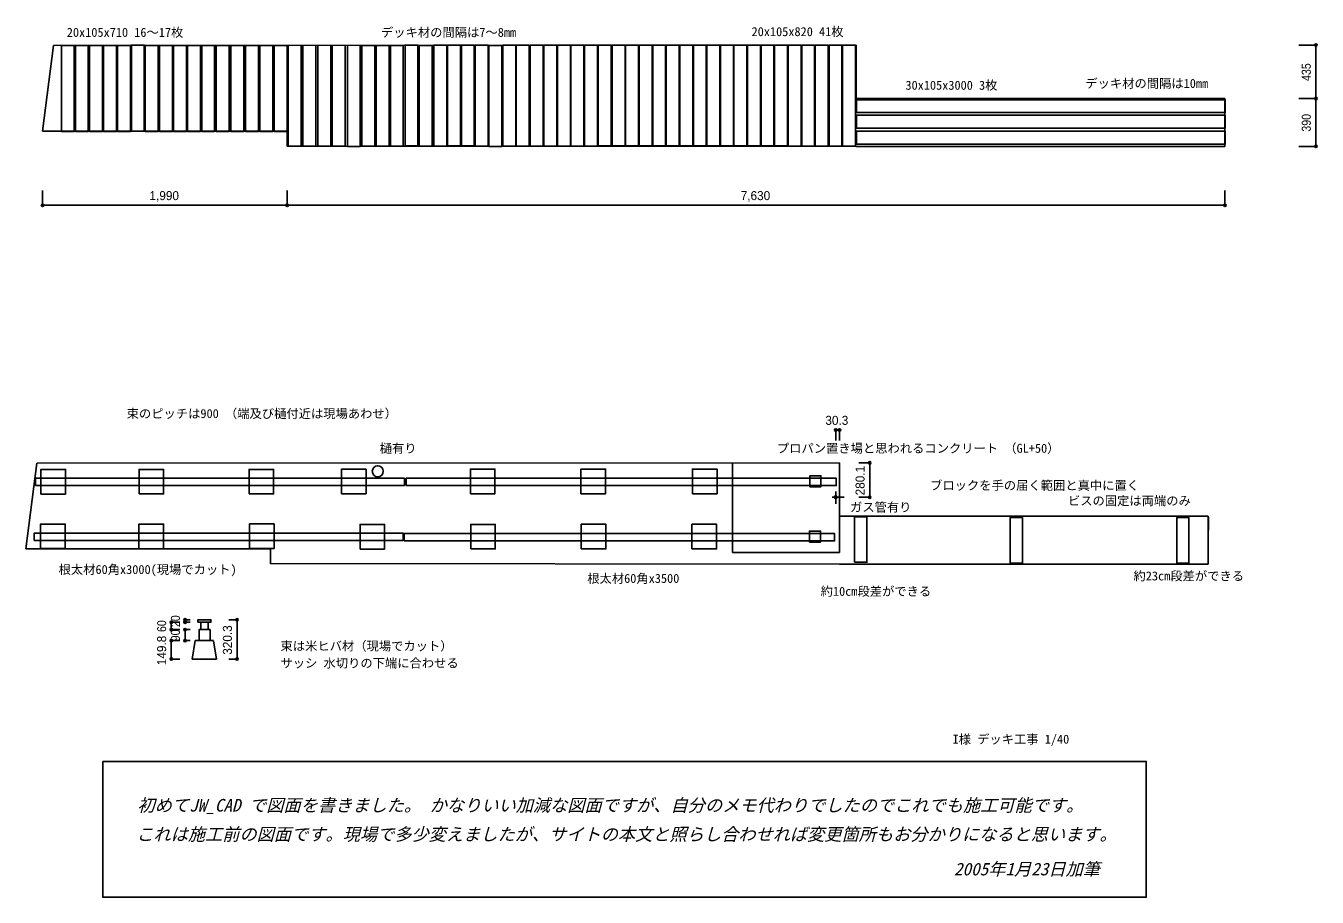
# Model space of a CAD drawing. Units: millimetres at full size, sheet at 1:40. Extents: x -5167 to 5339, y -3484 to 3608.
import ezdxf
from ezdxf.enums import TextEntityAlignment as Align

# ---------------------------------------------------------------- set-up
doc = ezdxf.new("R2010")
doc.units = ezdxf.units.MM
doc.header["$LTSCALE"] = 40
doc.header["$PDMODE"] = 32
doc.header["$PDSIZE"] = 20
for name, color, linetype in [('0-0', 7, 'Continuous'), ('0-1', 7, 'Continuous'), ('0-B', 2, 'Continuous')]:
    doc.layers.add(name, color=color, linetype=linetype)
doc.styles.add('ＭＳ ゴシック', font='')
doc.styles.add('ＭＳ Ｐ明朝', font='')
doc.styles.get('ＭＳ ゴシック').set_extended_font_data('MS Gothic')
doc.styles.get('ＭＳ Ｐ明朝').set_extended_font_data('MS PMincho')

msp = doc.modelspace()

# ---------------------------------------------------------------- linework, layer by layer
at = {"layer": '0-0'}
for p, q in [((1589.14, 3016.52), (1588.53, 3451.52)), ((1589.14, 3016.52), (4589.14, 3016.52)), ((4589.14, 3016.52), (4589.14, 2626.52)), ((1589.14, 2626.52), (4589.14, 2626.52)), ((-5077.5, 48.13), (-5166.87, -648.17)), ((-5077.5, 48.13), (1453.03, 51.45)), ((1453.11, -382.17), (1453.03, 51.45)), ((1422.69, -183.32), (1422.69, -283.32)), ((1391.95, -228.61), (1491.95, -228.61)), ((1452.86, -678.55), (1452.86, -382.17)), ((1453.11, -382.17), (4453.11, -382.17)), ((4453.11, -382.17), (4453.11, -772.17)), ((1453.11, -772.17), (4453.11, -772.17)), ((-3789.14, -1395.95), (-3814.6, -1545.77)), ((-3789.14, -1395.95), (-3639.14, -1395.72)), ((-3614.61, -1545.95), (-3639.14, -1396.41)), ((-3789.6, -1545.95), (-3814.6, -1545.77))]:
    msp.add_line(p, q, dxfattribs=at)
at = {"layer": '0-0', "color": 4}
for p, q in [((5329.05, 3451.52), (5190.99, 3451.52)), ((5329.05, 3016.52), (5329.05, 3451.52)), ((5329.05, 3016.52), (5190.99, 3016.52)), ((5329.05, 2626.52), (5329.05, 3016.52)), ((5329.05, 2626.52), (5190.99, 2626.52)), ((-5030.84, 2147.18), (-5030.84, 2267.98)), ((-3040.86, 2147.18), (-3040.86, 2267.98)), ((-3040.84, 2147.18), (-3040.84, 2267.98)), ((4589.14, 2147.18), (4589.14, 2267.98)), ((-5030.84, 2147.18), (-3040.84, 2147.18)), ((-3040.86, 2147.18), (4589.14, 2147.18)), ((1422.69, 318.36), (1422.69, 232.1)), ((1422.69, 318.36), (1453.03, 318.36)), ((1453.03, 318.36), (1453.03, 232.1)), ((1698.88, 51.45), (1609.03, 51.45)), ((1698.88, -228.61), (1698.88, 51.45)), ((1698.88, -228.61), (1609.03, -228.61)), ((-3983.18, -1245.78), (-3913.97, -1245.78)), ((-3983.18, -1305.78), (-3983.18, -1245.78)), ((-3871.5, -1225.67), (-3830.6, -1225.67)), ((-3871.5, -1245.67), (-3871.5, -1225.67)), ((-3871.5, -1245.67), (-3830.6, -1245.67)), ((-3448.38, -1225.67), (-3514.44, -1225.67)), ((-3448.38, -1545.95), (-3448.38, -1225.67)), ((-3983.18, -1305.78), (-3913.97, -1305.78)), ((-3871.5, -1305.89), (-3830.6, -1305.89)), ((-3871.5, -1395.89), (-3871.5, -1305.89)), ((-3983.18, -1395.95), (-3913.97, -1395.95)), ((-3983.18, -1545.77), (-3983.18, -1395.95)), ((-3871.5, -1395.89), (-3830.6, -1395.89)), ((-3983.18, -1545.77), (-3913.97, -1545.77)), ((-3448.38, -1545.95), (-3514.44, -1545.95))]:
    msp.add_line(p, q, dxfattribs=at)
at = {"layer": '0-0'}
for points in [[(1588.53, 3451.52), (-4941.47, 3446.83), (-5030.84, 2750.53)], [(1589.14, 2626.52), (-3040.86, 2629.7), (-3040.84, 2749.7), (-5030.84, 2750.53)], [(1452.86, -678.55), (582.86, -678.35), (582.86, 50.78)], [(1453.11, -772.17), (-3176.89, -768.99), (-3176.87, -648.99), (-5166.87, -648.17)], [(-3789.6, -1545.95), (-3639.6, -1546.41), (-3614.61, -1545.95)]]:
    msp.add_lwpolyline(points, dxfattribs=at)
for points in [[(-1550.22, -199.96), (-1350.22, -199.96), (-1350.22, 0.04), (-1550.22, 0.04)], [(-650.76, -199.96), (-450.76, -199.96), (-450.76, 0.04), (-650.76, 0.04)], [(256.87, -199.96), (456.87, -199.96), (456.87, 0.04), (256.87, 0.04)], [(-5087.35, -134.5), (-2087.35, -134.5), (-2087.35, -74.5), (-5087.35, -74.5)], [(-5043.8, -202.68), (-4843.8, -202.68), (-4843.8, -2.68), (-5043.8, -2.68)], [(-4245.89, -201.78), (-4045.89, -201.78), (-4045.89, -1.78), (-4245.89, -1.78)], [(-3350.96, -201.78), (-3150.96, -201.78), (-3150.96, -1.78), (-3350.96, -1.78)], [(-2599.29, -200.87), (-2399.29, -200.87), (-2399.29, -0.87), (-2599.29, -0.87)], [(-2073.17, -134.5), (1426.83, -134.5), (1426.83, -74.5), (-2073.17, -74.5)], [(1212.24, -144.06), (1302.24, -144.06), (1302.24, -54.06), (1212.24, -54.06)], [(-5098.23, -580.6), (-2098.23, -580.6), (-2098.23, -520.6), (-5098.23, -520.6)], [(-5046.52, -646.98), (-4846.52, -646.98), (-4846.52, -446.98), (-5046.52, -446.98)], [(-4246.8, -647.88), (-4046.8, -647.88), (-4046.8, -447.88), (-4246.8, -447.88)], [(-3347.33, -646.07), (-3147.33, -646.07), (-3147.33, -446.07), (-3347.33, -446.07)], [(-2447.87, -650.6), (-2247.87, -650.6), (-2247.87, -450.6), (-2447.87, -450.6)], [(-2087.68, -584.23), (1412.32, -584.23), (1412.32, -524.23), (-2087.68, -524.23)], [(-1547.5, -649.7), (-1347.5, -649.7), (-1347.5, -449.7), (-1547.5, -449.7)], [(-648.04, -648.79), (-448.04, -648.79), (-448.04, -448.79), (-648.04, -448.79)], [(252.33, -648.79), (452.33, -648.79), (452.33, -448.79), (252.33, -448.79)], [(1208.61, -593.79), (1298.61, -593.79), (1298.61, -503.79), (1208.61, -503.79)], [(-3766.7, -1245.67), (-3661.7, -1245.67), (-3661.7, -1225.67), (-3766.7, -1225.67)], [(-3742.24, -1305.78), (-3682.24, -1305.78), (-3682.24, -1245.78), (-3742.24, -1245.78)], [(-3757.24, -1395.89), (-3667.24, -1395.89), (-3667.24, -1305.89), (-3757.24, -1305.89)]]:
    msp.add_lwpolyline(points, close=True, dxfattribs=at)
msp.add_circle((-2303.44, -17.45), 45, dxfattribs=at)
for p in [(5329.05, 3451.52), (5329.05, 3016.52), (5329.05, 2626.52), (-5030.84, 2147.18), (-3040.86, 2147.18), (-3040.84, 2147.18), (4589.14, 2147.18), (1422.69, 318.36), (1453.03, 318.36), (1698.88, 51.45), (1698.88, -228.61), (-3983.18, -1245.78), (-3871.5, -1225.67), (-3871.5, -1245.67), (-3448.38, -1225.67), (-3983.18, -1305.78), (-3871.5, -1305.89), (-3983.18, -1395.95), (-3871.5, -1395.89), (-3983.18, -1545.77), (-3448.38, -1545.95)]:
    msp.add_point(p, dxfattribs=at)
at = {"layer": '0-1'}
for p, q in [((-3032.65, 3448.68), (-3032.65, 2628.68)), ((-2912.86, 3448.68), (-2912.86, 2628.68)), ((-2790.71, 3448.68), (-2790.71, 2628.68)), ((-2673.26, 3448.68), (-2673.26, 2628.68)), ((-2551.12, 3446.33), (-2551.12, 2626.33)), ((-1847.53, 3449.03), (-1847.53, 2629.03)), ((-397.11, 3451.03), (-397.11, 2631.03)), ((4455.24, -497.24), (4455.24, -392.24))]:
    msp.add_line(p, q, dxfattribs=at)
for points in [[(-4877.31, 2748.44), (-4772.31, 2748.44), (-4772.31, 3448.44), (-4877.31, 3448.44)], [(-4764.03, 2748.44), (-4659.03, 2748.44), (-4659.03, 3448.44), (-4764.03, 3448.44)], [(-4647.92, 2748.44), (-4542.92, 2748.44), (-4542.92, 3448.44), (-4647.92, 3448.44)], [(-4534.64, 2748.44), (-4429.64, 2748.44), (-4429.64, 3448.44), (-4534.64, 3448.44)], [(-4421.36, 2748.44), (-4316.36, 2748.44), (-4316.36, 3448.44), (-4421.36, 3448.44)], [(-4308.08, 2751.28), (-4203.08, 2751.28), (-4203.08, 3451.28), (-4308.08, 3451.28)], [(-4194.8, 2748.44), (-4089.8, 2748.44), (-4089.8, 3448.44), (-4194.8, 3448.44)], [(-4078.68, 2748.44), (-3973.68, 2748.44), (-3973.68, 3448.44), (-4078.68, 3448.44)], [(-3965.4, 2748.44), (-3860.4, 2748.44), (-3860.4, 3448.44), (-3965.4, 3448.44)], [(-3852.12, 2748.44), (-3747.12, 2748.44), (-3747.12, 3448.44), (-3852.12, 3448.44)], [(-3736.01, 2748.44), (-3631.01, 2748.44), (-3631.01, 3448.44), (-3736.01, 3448.44)], [(-3617.06, 2748.44), (-3512.06, 2748.44), (-3512.06, 3448.44), (-3617.06, 3448.44)], [(-3498.12, 2748.44), (-3393.12, 2748.44), (-3393.12, 3448.44), (-3498.12, 3448.44)], [(-3379.17, 2748.44), (-3274.17, 2748.44), (-3274.17, 3448.44), (-3379.17, 3448.44)], [(-3263.06, 2748.44), (-3158.06, 2748.44), (-3158.06, 3448.44), (-3263.06, 3448.44)], [(-3146.95, 2748.44), (-3041.95, 2748.44), (-3041.95, 3448.44), (-3146.95, 3448.44)], [(-2433.67, 2628.25), (-2328.67, 2628.25), (-2328.67, 3448.25), (-2433.67, 3448.25)], [(-2316.22, 2628.25), (-2211.22, 2628.25), (-2211.22, 3448.25), (-2316.22, 3448.25)], [(-2201.12, 2628.25), (-2096.12, 2628.25), (-2096.12, 3448.25), (-2201.12, 3448.25)], [(-2081.33, 2630.6), (-1976.33, 2630.6), (-1976.33, 3450.6), (-2081.33, 3450.6)], [(-1966.23, 2628.25), (-1861.23, 2628.25), (-1861.23, 3448.25), (-1966.23, 3448.25)], [(-1735.35, 2631.03), (-1630.35, 2631.03), (-1630.35, 3451.03), (-1735.35, 3451.03)], [(-1623.16, 2631.03), (-1518.16, 2631.03), (-1518.16, 3451.03), (-1623.16, 3451.03)], [(-1510.97, 2629.03), (-1405.97, 2629.03), (-1405.97, 3449.03), (-1510.97, 3449.03)], [(-1398.78, 2627.03), (-1293.78, 2627.03), (-1293.78, 3447.03), (-1398.78, 3447.03)], [(-1286.6, 2629.03), (-1181.6, 2629.03), (-1181.6, 3449.03), (-1286.6, 3449.03)], [(-1176.41, 2629.03), (-1071.41, 2629.03), (-1071.41, 3449.03), (-1176.41, 3449.03)], [(-1064.23, 2629.03), (-959.23, 2629.03), (-959.23, 3449.03), (-1064.23, 3449.03)], [(-952.04, 2629.03), (-847.04, 2629.03), (-847.04, 3449.03), (-952.04, 3449.03)], [(-841.85, 2629.03), (-736.85, 2629.03), (-736.85, 3449.03), (-841.85, 3449.03)], [(-731.67, 2629.03), (-626.67, 2629.03), (-626.67, 3449.03), (-731.67, 3449.03)], [(-621.49, 2629.03), (-516.49, 2629.03), (-516.49, 3449.03), (-621.49, 3449.03)], [(-509.3, 2631.03), (-404.3, 2631.03), (-404.3, 3451.03), (-509.3, 3451.03)], [(-286.93, 2631.03), (-181.93, 2631.03), (-181.93, 3451.03), (-286.93, 3451.03)], [(-176.74, 2631.03), (-71.74, 2631.03), (-71.74, 3451.03), (-176.74, 3451.03)], [(-66.56, 2631.03), (38.44, 2631.03), (38.44, 3451.03), (-66.56, 3451.03)], [(43.63, 2631.03), (148.63, 2631.03), (148.63, 3451.03), (43.63, 3451.03)], [(153.81, 2631.03), (258.81, 2631.03), (258.81, 3451.03), (153.81, 3451.03)], [(263.99, 2631.03), (368.99, 2631.03), (368.99, 3451.03), (263.99, 3451.03)], [(374.18, 2631.03), (479.18, 2631.03), (479.18, 3451.03), (374.18, 3451.03)], [(484.36, 2631.03), (589.36, 2631.03), (589.36, 3451.03), (484.36, 3451.03)], [(594.55, 2631.03), (699.55, 2631.03), (699.55, 3451.03), (594.55, 3451.03)], [(704.73, 2631.03), (809.73, 2631.03), (809.73, 3451.03), (704.73, 3451.03)], [(814.92, 2631.03), (919.92, 2631.03), (919.92, 3451.03), (814.92, 3451.03)], [(925.1, 2631.03), (1030.1, 2631.03), (1030.1, 3451.03), (925.1, 3451.03)], [(1035.28, 2629.03), (1140.28, 2629.03), (1140.28, 3449.03), (1035.28, 3449.03)], [(1145.47, 2629.03), (1250.47, 2629.03), (1250.47, 3449.03), (1145.47, 3449.03)], [(1255.65, 2629.03), (1360.65, 2629.03), (1360.65, 3449.03), (1255.65, 3449.03)], [(1367.84, 2629.03), (1472.84, 2629.03), (1472.84, 3449.03), (1367.84, 3449.03)], [(1478.02, 2629.03), (1583.02, 2629.03), (1583.02, 3449.03), (1478.02, 3449.03)], [(1591.27, 2901.45), (4591.27, 2901.45), (4591.27, 3006.45), (1591.27, 3006.45)], [(4591.27, 2775.36), (4591.27, 2880.36), (1591.27, 2880.36), (1591.27, 2775.36)], [(1591.27, 2645.33), (4591.27, 2645.33), (4591.27, 2750.33), (1591.27, 2750.33)], [(1575.32, -757.44), (1675.32, -757.44), (1675.32, -387.44), (1575.32, -387.44)], [(2840.37, -764.83), (2940.37, -764.83), (2940.37, -394.83), (2840.37, -394.83)], [(4295.97, -764.83), (4195.97, -764.83), (4195.97, -394.83), (4295.97, -394.83)]]:
    msp.add_lwpolyline(points, close=True, dxfattribs=at)
for points in [[(-3032.65, 2628.68), (-2927.65, 2628.68), (-2927.65, 3448.68)], [(-2912.86, 2628.68), (-2807.86, 2628.68), (-2807.86, 3448.68)], [(-2790.71, 2628.68), (-2685.71, 2628.68), (-2685.71, 3448.68)], [(-2673.26, 2628.68), (-2568.26, 2628.68), (-2568.26, 3448.68)], [(-2551.12, 2626.33), (-2446.12, 2626.33), (-2446.12, 3446.33)], [(-1847.53, 2629.03), (-1742.53, 2629.03), (-1742.53, 3449.03), (-1847.53, 3449.03)], [(-397.11, 2631.03), (-292.11, 2631.03), (-292.11, 3451.03), (-397.11, 3451.03)]]:
    msp.add_lwpolyline(points, dxfattribs=at)
msp.add_circle((1421.99, -227.87), 10.61, dxfattribs=at)
at = {"layer": '0-B', "color": 7}
msp.add_lwpolyline([(-4541.44, -2378.55), (3947.87, -2378.55), (3947.87, -3483.67), (-4541.44, -3483.67)], close=True, dxfattribs=at)

# ---------------------------------------------------------------- texts
at = {"layer": '0-0', "style": 'ＭＳ Ｐ明朝', "width": 0.9}
for s, p in [('435', (5309.05, 3159.02)), ('390', (5309.05, 2746.52)), ('60', (-4003.18, -1325.78)), ('20', (-3891.5, -1285.67)), ('90', (-3891.5, -1400.89))]:
    msp.add_text(s, height=73.31, rotation=90, dxfattribs=at).set_placement(p, align=Align.BOTTOM_LEFT)
at = {"layer": '0-0'}
for s, style, p in [('1,990', 'ＭＳ Ｐ明朝', (-4160.84, 2167.18)), ('7,630', 'ＭＳ Ｐ明朝', (649.14, 2167.18)), ('束のピッチは900 （端及び樋付近は現場あわせ）', 'ＭＳ ゴシック', (-4346.57, 393.43)), ('30.3', 'ＭＳ Ｐ明朝', (1337.86, 338.36)), ('樋有り', 'ＭＳ ゴシック', (-2287.7, 111.11)), ('ガス管有り', 'ＭＳ ゴシック', (1538.26, -367.64)), ('根太材60角x3000(現場でカット)', 'ＭＳ ゴシック', (-4900.37, -875.4)), ('約23cm段差ができる', 'ＭＳ ゴシック', (3844.67, -927.74)), ('根太材60角x3500', 'ＭＳ ゴシック', (-599.36, -947.94)), ('約10cm段差ができる', 'ＭＳ ゴシック', (1299.69, -1052.9)), ('束は米ヒバ材（現場でカット）', 'ＭＳ ゴシック', (-3094.93, -1497.93)), ('サッシ 水切りの下端に合わせる', 'ＭＳ ゴシック', (-3094.93, -1637)), ('I様 デッキ工事 1/40', 'ＭＳ ゴシック', (2373.02, -2256.31))]:
    msp.add_text(s, height=73.31, dxfattribs=dict(at, style=style)).set_placement(p, align=Align.BOTTOM_LEFT)
at = {"layer": '0-0', "style": 'ＭＳ Ｐ明朝'}
for s, p in [('280.1', (1678.88, -213.58)), ('149.8', (-4003.18, -1595.86)), ('320.3', (-3468.38, -1510.81))]:
    msp.add_text(s, height=73.31, rotation=90, dxfattribs=at).set_placement(p, align=Align.BOTTOM_LEFT)
at = {"layer": '0-1', "style": 'ＭＳ ゴシック'}
for s, p in [('20x105x710 16～17枚', (-4833.51, 3496.1)), ('デッキ材の間隔は7～8mm', (-2277.26, 3496.1)), ('20x105x820 41枚', (737.57, 3501.76)), ('30x105x3000 3枚', (1989.32, 3065.63)), ('デッキ材の間隔は10mm', (3452.69, 3080.73)), ('プロパン置き場と思われるコンクリート （GL+50）', (943.58, 111.11)), ('ブロックを手の届く範囲と真中に置く', (2189.74, -190.67)), ('ビスの固定は両端のみ', (3311.28, -315.8))]:
    msp.add_text(s, height=73.31, dxfattribs=at).set_placement(p, align=Align.BOTTOM_LEFT)
at = {"layer": '0-B', "style": 'ＭＳ ゴシック', "oblique": 15}
for s, p in [('初めてJW_CAD で図面を書きました。 かなりいい加減な図面ですが、自分のメモ代わりでしたのでこれでも施工可能です。', (-4258.86, -2817.49)), ('これは施工前の図面です。現場で多少変えましたが、サイトの本文と照らし合わせれば変更箇所もお分かりになると思います。', (-4268.45, -3053.62)), ('2005年1月23日加筆', (2383.54, -3337.24))]:
    msp.add_text(s, height=102.6, dxfattribs=at).set_placement(p, align=Align.BOTTOM_LEFT)

doc.saveas('drawing.dxf')
